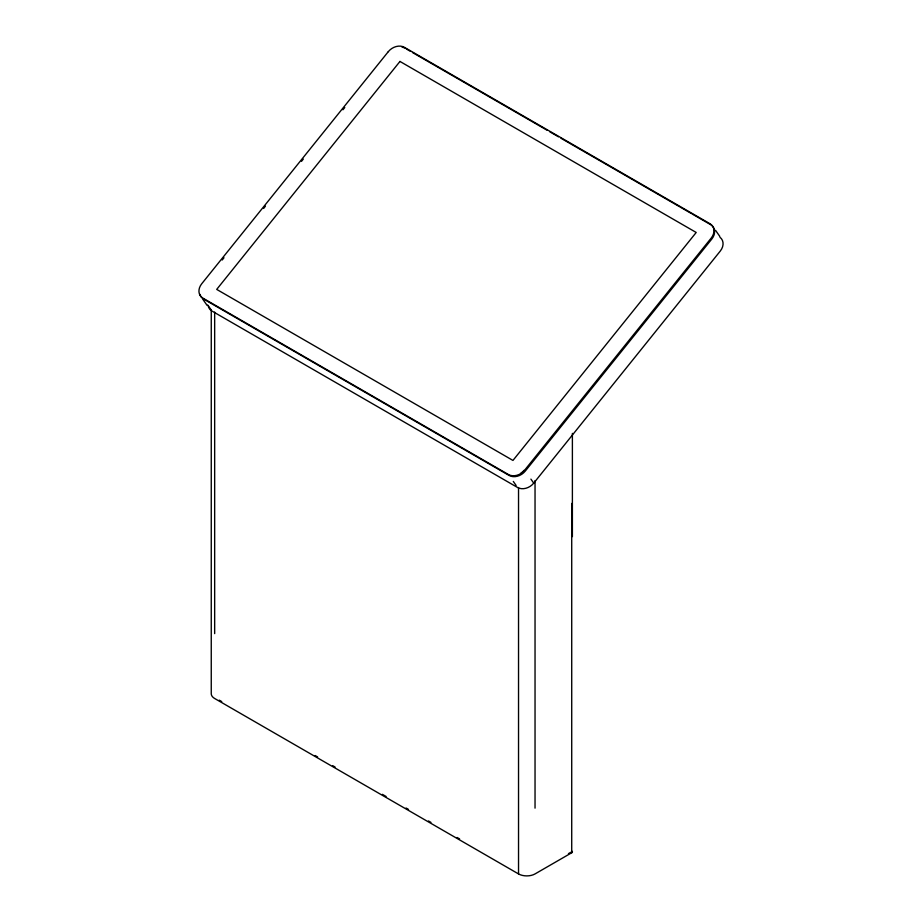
<?xml version="1.0" encoding="UTF-8"?>
<svg xmlns="http://www.w3.org/2000/svg" width="922" height="922" viewBox="0 0 922 922"><rect width="100%" height="100%" fill="white"/><g stroke="black" fill="none" stroke-linecap="round" stroke-linejoin="round"><path stroke-width="1.38" d="M211.265 309.55L211.253 693.736A11.675 6.742 0 0 0 214.665 698.496L518.533 873.929A11.675 6.742 0 0 0 535.037 873.929L571.721 852.746A2.27 1.314 0 0 0 572.205 851.294M222.19 260.004L223.988 257.757M263.646 208.43L265.444 206.182M301.494 161.338L303.303 159.103M342.949 109.776L344.759 107.528M208.326 306.335A12.274 9.681 -35.1 0 0 211.991 311.06L517.542 487.473A12.274 9.681 -35.1 0 0 533.734 483.128L720.278 251.061A12.274 9.681 -35.1 0 0 719.978 237.277M568.436 853.668L570.879 852.251M406.337 48.97L410.094 51.136M412.48 52.519L547.322 130.371M549.777 131.777L558.502 136.825M560.979 138.254L638.324 182.902M639.2 183.409L679.906 206.908M680.724 207.381L690.981 213.305M691.949 213.858L710.655 224.668A12.274 9.681 -35.1 0 1 711.819 239.017L525.263 471.096A12.274 9.681 -35.1 0 1 509.082 475.429L203.531 299.016A12.274 9.681 -35.1 0 1 199.867 294.291M219.252 700.167L221.741 701.596M315.14 755.521L317.629 756.962M332.577 765.594L335.066 767.023M382.388 794.349L386.122 796.504M406.049 808.006L408.538 809.447M428.465 820.949L430.954 822.389M457.105 837.487L459.605 838.928M715.518 230.304L719.748 236.32M530.911 479.117L533.734 483.128M513.312 481.445L516.136 485.468M207.761 305.044L210.585 309.054M202.898 299.396L207.127 305.424M572.389 433.386L572.389 536.616M571.721 503.424L571.721 852.746M535.037 480.627L535.037 808.145M518.533 487.519L518.533 873.929M214.665 312.085L214.665 633.621M402.061 47.16A12.274 9.681 -35.1 0 1 405.104 48.255M523.996 470.358A10.476 8.263 -35.1 0 1 520.976 473.09M388.277 51.69L201.734 283.757A12.274 9.681 -35.1 0 0 202.898 298.117L508.448 474.53A12.274 9.681 -35.1 0 0 524.63 470.185L711.185 238.118A12.274 9.681 -35.1 0 0 710.021 223.758L404.47 47.356A12.274 9.681 -35.1 0 0 388.277 51.69M399.964 61.44L216.705 289.404L512.955 460.435L696.202 232.471L399.964 61.44"/></g></svg>
